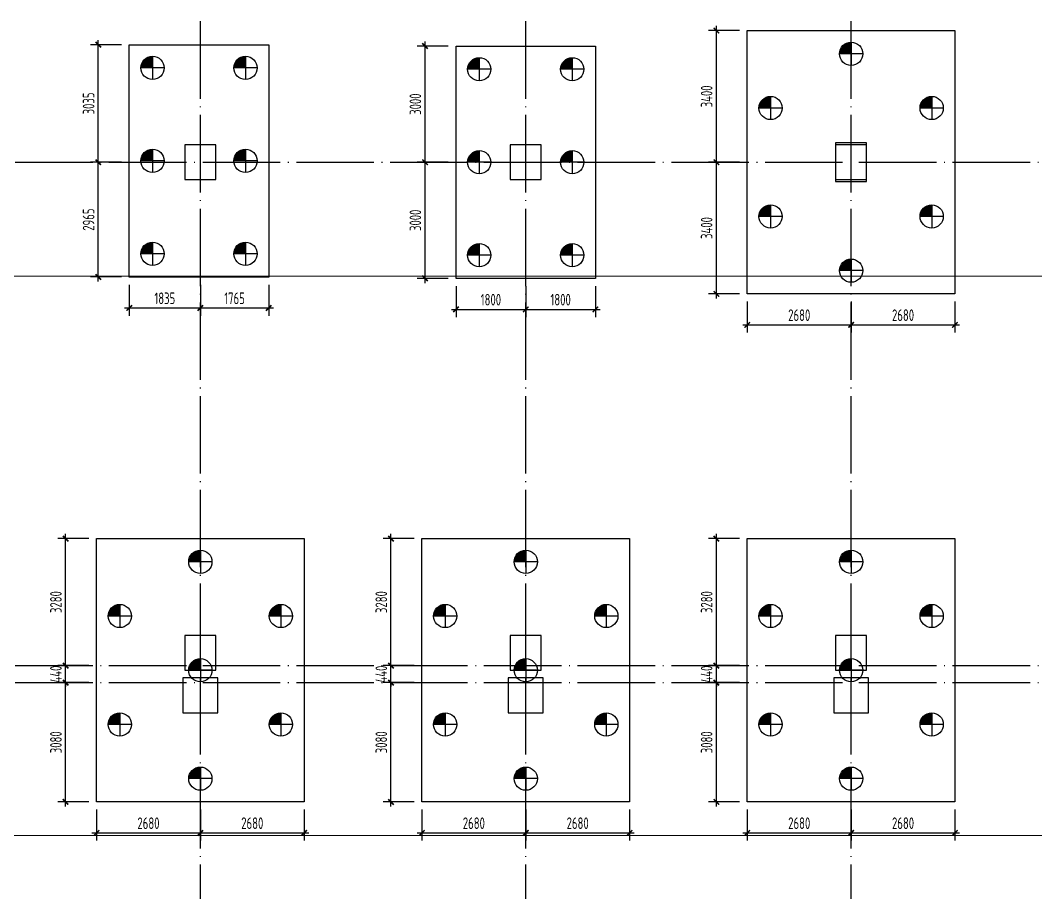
# Model space of a CAD drawing. Extents: x 2430613 to 2739493, y -1540945 to -971137.
# Drawn here: x 2527975 to 2554188, y -1265420 to -1242890 of the extents above; entities that cross this region are included whole.
import ezdxf

# ---------------------------------------------------------------- set-up
doc = ezdxf.new("R2010")
doc.units = 0
doc.header["$LTSCALE"] = 1000
doc.header["$MEASUREMENT"] = 0
doc.header["$PDMODE"] = 3
doc.header["$PDSIZE"] = 50
doc.linetypes.add('DOTE', pattern=[2.42, 2, -0.2, 0.02, -0.2])
doc.layers.get('0').update_dxf_attribs({"linetype": 'CONTINUOUS'})
doc.layers.get('DEFPOINTS').update_dxf_attribs({"linetype": 'CONTINUOUS'})
doc.layers.add('0S-柱-线', color=50, linetype='CONTINUOUS', lineweight=30)
doc.layers.add('0S-草图', color=9, linetype='CONTINUOUS', lineweight=20, plot=False)
for name, color, linetype in [('600直径桩', 4, 'CONTINUOUS'), ('COLU_DIM', 3, 'CONTINUOUS'), ('DOTE', 1, 'DOTE'), ('承台', 2, 'CONTINUOUS')]:
    doc.layers.add(name, color=color, linetype=linetype)
doc.styles.add('TSSD_Dimension', font='Tssdeng.shx', dxfattribs={"width": 0.7, "bigfont": 'hztxt.shx'})
doc.dimstyles.new('TSSD_100_100', dxfattribs={"dimtxt": 300, "dimasz": 100, "dimexe": 200, "dimexo": 200, "dimgap": 100, "dimtad": 1, "dimdec": 0, "dimzin": 0, "dimdsep": 46, "dimtxsty": 'TSSD_Dimension', "dimblk": 'ARCHTICK', "dimcen": 0, "dimdle": 120, "dimclrt": 7, "dimazin": 0, "dimtfac": 1, "dimtdec": 0, "dimtix": 1, "dimtmove": 2, "dimatfit": 0, "dimldrblk": 'ARCHTICK', "dimfxl": 1, "dimtolj": 1, "dimtzin": 0, "dimarcsym": 0})

# ---------------------------------------------------------------- blocks, each defined once
blk = doc.blocks.new('_ArchTick')
at = {"color": 0, "linetype": 'ByBlock', "const_width": 0.4}
blk.add_lwpolyline([(-0.71, -0.71), (0.71, 0.71)], dxfattribs=at)
blk = doc.blocks.new('*D2025')
at = {"layer": 'COLU_DIM', "color": 0, "lineweight": -2, "transparency": 16777216}
for p, q in [((2539224, -1249755), (2539224, -1250555)), ((2541024, -1249755), (2541024, -1250555)), ((2539104, -1250355), (2541144, -1250355))]:
    blk.add_line(p, q, dxfattribs=at)
at = {"layer": 'DEFPOINTS', "color": 0, "transparency": 16777216}
for p in [(2539224, -1249555), (2541024, -1249555), (2541024, -1250355)]:
    blk.add_point(p, dxfattribs=at)
at = {"layer": 'COLU_DIM', "color": 0, "lineweight": -2, "transparency": 16777216, "xscale": 100, "yscale": 100, "zscale": 100, "rotation": 180}
blk.add_blockref('_ArchTick', (2539224, -1250355), dxfattribs=at)
at = {"layer": 'COLU_DIM', "color": 0, "lineweight": -2, "transparency": 16777216, "xscale": 100, "yscale": 100, "zscale": 100}
blk.add_blockref('_ArchTick', (2541024, -1250355), dxfattribs=at)
at = {"layer": 'COLU_DIM', "color": 7, "transparency": 16777216, "insert": (2540124, -1250105), "char_height": 300, "attachment_point": 5, "style": 'TSSD_Dimension'}
blk.add_mtext('\\A1;1800', dxfattribs=at)
blk = doc.blocks.new('*D2026')
at = {"layer": 'COLU_DIM', "color": 0, "lineweight": -2, "transparency": 16777216}
for p, q in [((2541024, -1249755), (2541024, -1250555)), ((2542824, -1249755), (2542824, -1250555)), ((2540904, -1250355), (2542944, -1250355))]:
    blk.add_line(p, q, dxfattribs=at)
at = {"layer": 'DEFPOINTS', "color": 0, "transparency": 16777216}
for p in [(2541024, -1249555), (2542824, -1249555), (2542824, -1250355)]:
    blk.add_point(p, dxfattribs=at)
at = {"layer": 'COLU_DIM', "color": 0, "lineweight": -2, "transparency": 16777216, "xscale": 100, "yscale": 100, "zscale": 100, "rotation": 180}
blk.add_blockref('_ArchTick', (2541024, -1250355), dxfattribs=at)
at = {"layer": 'COLU_DIM', "color": 0, "lineweight": -2, "transparency": 16777216, "xscale": 100, "yscale": 100, "zscale": 100}
blk.add_blockref('_ArchTick', (2542824, -1250355), dxfattribs=at)
at = {"layer": 'COLU_DIM', "color": 7, "transparency": 16777216, "insert": (2541924, -1250105), "char_height": 300, "attachment_point": 5, "style": 'TSSD_Dimension'}
blk.add_mtext('\\A1;1800', dxfattribs=at)
blk = doc.blocks.new('*D2027')
at = {"layer": 'COLU_DIM', "color": 0, "lineweight": -2, "transparency": 16777216}
for p, q in [((2539024, -1246555), (2538224, -1246555)), ((2538424, -1249675), (2538424, -1246435)), ((2539024, -1249555), (2538224, -1249555))]:
    blk.add_line(p, q, dxfattribs=at)
at = {"layer": 'DEFPOINTS', "color": 0, "transparency": 16777216}
for p in [(2538424, -1246555), (2539224, -1246555), (2539224, -1249555)]:
    blk.add_point(p, dxfattribs=at)
at = {"layer": 'COLU_DIM', "color": 0, "lineweight": -2, "transparency": 16777216, "xscale": 100, "yscale": 100, "zscale": 100}
for p, rotation in [((2538424, -1246555), 90), ((2538424, -1249555), 270)]:
    blk.add_blockref('_ArchTick', p, dxfattribs=dict(at, rotation=rotation))
at = {"layer": 'COLU_DIM', "color": 7, "transparency": 16777216, "insert": (2538174, -1248055), "char_height": 300, "attachment_point": 5, "rotation": 90, "style": 'TSSD_Dimension'}
blk.add_mtext('\\A1;3000', dxfattribs=at)
blk = doc.blocks.new('*D2028')
at = {"layer": 'COLU_DIM', "color": 0, "lineweight": -2, "transparency": 16777216}
for p, q in [((2538424, -1246675), (2538424, -1243435)), ((2539024, -1243555), (2538224, -1243555)), ((2539024, -1246555), (2538224, -1246555))]:
    blk.add_line(p, q, dxfattribs=at)
at = {"layer": 'DEFPOINTS', "color": 0, "transparency": 16777216}
for p in [(2538424, -1243555), (2539224, -1243555), (2539224, -1246555)]:
    blk.add_point(p, dxfattribs=at)
at = {"layer": 'COLU_DIM', "color": 0, "lineweight": -2, "transparency": 16777216, "xscale": 100, "yscale": 100, "zscale": 100}
for p, rotation in [((2538424, -1243555), 90), ((2538424, -1246555), 270)]:
    blk.add_blockref('_ArchTick', p, dxfattribs=dict(at, rotation=rotation))
at = {"layer": 'COLU_DIM', "color": 7, "transparency": 16777216, "insert": (2538174, -1245055), "char_height": 300, "attachment_point": 5, "rotation": 90, "style": 'TSSD_Dimension'}
blk.add_mtext('\\A1;3000', dxfattribs=at)
blk = doc.blocks.new('*D2029')
at = {"layer": 'COLU_DIM', "color": 0, "lineweight": -2, "transparency": 16777216}
for p, q in [((2530788, -1249719), (2530788, -1250519)), ((2532624, -1249719), (2532624, -1250519)), ((2530668, -1250319), (2532744, -1250319))]:
    blk.add_line(p, q, dxfattribs=at)
at = {"layer": 'DEFPOINTS', "color": 0, "transparency": 16777216}
for p in [(2530788, -1249519), (2532624, -1249519), (2532624, -1250319)]:
    blk.add_point(p, dxfattribs=at)
at = {"layer": 'COLU_DIM', "color": 0, "lineweight": -2, "transparency": 16777216, "xscale": 100, "yscale": 100, "zscale": 100, "rotation": 180}
blk.add_blockref('_ArchTick', (2530788, -1250319), dxfattribs=at)
at = {"layer": 'COLU_DIM', "color": 0, "lineweight": -2, "transparency": 16777216, "xscale": 100, "yscale": 100, "zscale": 100}
blk.add_blockref('_ArchTick', (2532624, -1250319), dxfattribs=at)
at = {"layer": 'COLU_DIM', "color": 7, "transparency": 16777216, "insert": (2531706, -1250069), "char_height": 300, "attachment_point": 5, "style": 'TSSD_Dimension'}
blk.add_mtext('\\A1;1835', dxfattribs=at)
blk = doc.blocks.new('*D2030')
at = {"layer": 'COLU_DIM', "color": 0, "lineweight": -2, "transparency": 16777216}
for p, q in [((2532624, -1249719), (2532624, -1250519)), ((2534388, -1249719), (2534388, -1250519)), ((2532504, -1250319), (2534508, -1250319))]:
    blk.add_line(p, q, dxfattribs=at)
at = {"layer": 'DEFPOINTS', "color": 0, "transparency": 16777216}
for p in [(2532624, -1249519), (2534388, -1249519), (2534388, -1250319)]:
    blk.add_point(p, dxfattribs=at)
at = {"layer": 'COLU_DIM', "color": 0, "lineweight": -2, "transparency": 16777216, "xscale": 100, "yscale": 100, "zscale": 100, "rotation": 180}
blk.add_blockref('_ArchTick', (2532624, -1250319), dxfattribs=at)
at = {"layer": 'COLU_DIM', "color": 0, "lineweight": -2, "transparency": 16777216, "xscale": 100, "yscale": 100, "zscale": 100}
blk.add_blockref('_ArchTick', (2534388, -1250319), dxfattribs=at)
at = {"layer": 'COLU_DIM', "color": 7, "transparency": 16777216, "insert": (2533506, -1250069), "char_height": 300, "attachment_point": 5, "style": 'TSSD_Dimension'}
blk.add_mtext('\\A1;1765', dxfattribs=at)
blk = doc.blocks.new('*D2031')
at = {"layer": 'COLU_DIM', "color": 0, "lineweight": -2, "transparency": 16777216}
for p, q in [((2530588, -1246555), (2529788, -1246555)), ((2529988, -1249639), (2529988, -1246435)), ((2530588, -1249519), (2529788, -1249519))]:
    blk.add_line(p, q, dxfattribs=at)
at = {"layer": 'DEFPOINTS', "color": 0, "transparency": 16777216}
for p in [(2529988, -1246555), (2530788, -1246555), (2530788, -1249519)]:
    blk.add_point(p, dxfattribs=at)
at = {"layer": 'COLU_DIM', "color": 0, "lineweight": -2, "transparency": 16777216, "xscale": 100, "yscale": 100, "zscale": 100}
for p, rotation in [((2529988, -1246555), 90), ((2529988, -1249519), 270)]:
    blk.add_blockref('_ArchTick', p, dxfattribs=dict(at, rotation=rotation))
at = {"layer": 'COLU_DIM', "color": 7, "transparency": 16777216, "insert": (2529738, -1248037), "char_height": 300, "attachment_point": 5, "rotation": 90, "style": 'TSSD_Dimension'}
blk.add_mtext('\\A1;2965', dxfattribs=at)
blk = doc.blocks.new('*D2032')
at = {"layer": 'COLU_DIM', "color": 0, "lineweight": -2, "transparency": 16777216}
for p, q in [((2530588, -1243519), (2529788, -1243519)), ((2529988, -1246675), (2529988, -1243399)), ((2530588, -1246555), (2529788, -1246555))]:
    blk.add_line(p, q, dxfattribs=at)
at = {"layer": 'DEFPOINTS', "color": 0, "transparency": 16777216}
for p in [(2529988, -1243519), (2530788, -1243519), (2530788, -1246555)]:
    blk.add_point(p, dxfattribs=at)
at = {"layer": 'COLU_DIM', "color": 0, "lineweight": -2, "transparency": 16777216, "xscale": 100, "yscale": 100, "zscale": 100}
for p, rotation in [((2529988, -1243519), 90), ((2529988, -1246555), 270)]:
    blk.add_blockref('_ArchTick', p, dxfattribs=dict(at, rotation=rotation))
at = {"layer": 'COLU_DIM', "color": 7, "transparency": 16777216, "insert": (2529738, -1245037), "char_height": 300, "attachment_point": 5, "rotation": 90, "style": 'TSSD_Dimension'}
blk.add_mtext('\\A1;3035', dxfattribs=at)
blk = doc.blocks.new('*D2147')
at = {"layer": 'COLU_DIM', "color": 0, "lineweight": -2, "transparency": 16777216}
for p, q in [((2529944, -1263275), (2529944, -1264075)), ((2532624, -1263275), (2532624, -1264075)), ((2529824, -1263875), (2532744, -1263875))]:
    blk.add_line(p, q, dxfattribs=at)
at = {"layer": 'DEFPOINTS', "color": 0, "transparency": 16777216}
for p in [(2529944, -1263075), (2532624, -1263075), (2532624, -1263875)]:
    blk.add_point(p, dxfattribs=at)
at = {"layer": 'COLU_DIM', "color": 0, "lineweight": -2, "transparency": 16777216, "xscale": 100, "yscale": 100, "zscale": 100, "rotation": 180}
blk.add_blockref('_ArchTick', (2529944, -1263875), dxfattribs=at)
at = {"layer": 'COLU_DIM', "color": 0, "lineweight": -2, "transparency": 16777216, "xscale": 100, "yscale": 100, "zscale": 100}
blk.add_blockref('_ArchTick', (2532624, -1263875), dxfattribs=at)
at = {"layer": 'COLU_DIM', "color": 7, "transparency": 16777216, "insert": (2531284, -1263625), "char_height": 300, "attachment_point": 5, "style": 'TSSD_Dimension'}
blk.add_mtext('\\A1;2680', dxfattribs=at)
blk = doc.blocks.new('*D2148')
at = {"layer": 'COLU_DIM', "color": 0, "lineweight": -2, "transparency": 16777216}
for p, q in [((2532624, -1263275), (2532624, -1264075)), ((2535304, -1263275), (2535304, -1264075)), ((2532504, -1263875), (2535424, -1263875))]:
    blk.add_line(p, q, dxfattribs=at)
at = {"layer": 'DEFPOINTS', "color": 0, "transparency": 16777216}
for p in [(2532624, -1263075), (2535304, -1263075), (2535304, -1263875)]:
    blk.add_point(p, dxfattribs=at)
at = {"layer": 'COLU_DIM', "color": 0, "lineweight": -2, "transparency": 16777216, "xscale": 100, "yscale": 100, "zscale": 100, "rotation": 180}
blk.add_blockref('_ArchTick', (2532624, -1263875), dxfattribs=at)
at = {"layer": 'COLU_DIM', "color": 0, "lineweight": -2, "transparency": 16777216, "xscale": 100, "yscale": 100, "zscale": 100}
blk.add_blockref('_ArchTick', (2535304, -1263875), dxfattribs=at)
at = {"layer": 'COLU_DIM', "color": 7, "transparency": 16777216, "insert": (2533964, -1263625), "char_height": 300, "attachment_point": 5, "style": 'TSSD_Dimension'}
blk.add_mtext('\\A1;2680', dxfattribs=at)
blk = doc.blocks.new('*D2149')
at = {"layer": 'COLU_DIM', "color": 0, "lineweight": -2, "transparency": 16777216}
for p, q in [((2529744, -1259995), (2528944, -1259995)), ((2529144, -1263195), (2529144, -1259875)), ((2529744, -1263075), (2528944, -1263075))]:
    blk.add_line(p, q, dxfattribs=at)
at = {"layer": 'DEFPOINTS', "color": 0, "transparency": 16777216}
for p in [(2529144, -1259995), (2529944, -1259995), (2529944, -1263075)]:
    blk.add_point(p, dxfattribs=at)
at = {"layer": 'COLU_DIM', "color": 0, "lineweight": -2, "transparency": 16777216, "xscale": 100, "yscale": 100, "zscale": 100}
for p, rotation in [((2529144, -1259995), 90), ((2529144, -1263075), 270)]:
    blk.add_blockref('_ArchTick', p, dxfattribs=dict(at, rotation=rotation))
at = {"layer": 'COLU_DIM', "color": 7, "transparency": 16777216, "insert": (2528894, -1261535), "char_height": 300, "attachment_point": 5, "rotation": 90, "style": 'TSSD_Dimension'}
blk.add_mtext('\\A1;3080', dxfattribs=at)
blk = doc.blocks.new('*D2150')
at = {"layer": 'COLU_DIM', "color": 0, "lineweight": -2, "transparency": 16777216}
for p, q in [((2529144, -1259555), (2529144, -1259455)), ((2529744, -1259555), (2528944, -1259555)), ((2529144, -1259995), (2529144, -1259555)), ((2529744, -1259995), (2528944, -1259995)), ((2529144, -1259995), (2529144, -1260095))]:
    blk.add_line(p, q, dxfattribs=at)
at = {"layer": 'DEFPOINTS', "color": 0, "transparency": 16777216}
for p in [(2529144, -1259555), (2529944, -1259555), (2529944, -1259995)]:
    blk.add_point(p, dxfattribs=at)
at = {"layer": 'COLU_DIM', "color": 0, "lineweight": -2, "transparency": 16777216, "xscale": 100, "yscale": 100, "zscale": 100}
for p, rotation in [((2529144, -1259555), 270), ((2529144, -1259995), 90)]:
    blk.add_blockref('_ArchTick', p, dxfattribs=dict(at, rotation=rotation))
at = {"layer": 'COLU_DIM', "color": 7, "transparency": 16777216, "insert": (2528894, -1259775), "char_height": 300, "attachment_point": 5, "rotation": 90, "style": 'TSSD_Dimension'}
blk.add_mtext('\\A1;440', dxfattribs=at)
blk = doc.blocks.new('*D2151')
at = {"layer": 'COLU_DIM', "color": 0, "lineweight": -2, "transparency": 16777216}
for p, q in [((2529744, -1256275), (2528944, -1256275)), ((2529144, -1259675), (2529144, -1256155)), ((2529744, -1259555), (2528944, -1259555))]:
    blk.add_line(p, q, dxfattribs=at)
at = {"layer": 'DEFPOINTS', "color": 0, "transparency": 16777216}
for p in [(2529144, -1256275), (2529944, -1256275), (2529944, -1259555)]:
    blk.add_point(p, dxfattribs=at)
at = {"layer": 'COLU_DIM', "color": 0, "lineweight": -2, "transparency": 16777216, "xscale": 100, "yscale": 100, "zscale": 100}
for p, rotation in [((2529144, -1256275), 90), ((2529144, -1259555), 270)]:
    blk.add_blockref('_ArchTick', p, dxfattribs=dict(at, rotation=rotation))
at = {"layer": 'COLU_DIM', "color": 7, "transparency": 16777216, "insert": (2528894, -1257915), "char_height": 300, "attachment_point": 5, "rotation": 90, "style": 'TSSD_Dimension'}
blk.add_mtext('\\A1;3280', dxfattribs=at)
blk = doc.blocks.new('*D2152')
at = {"layer": 'COLU_DIM', "color": 0, "lineweight": -2, "transparency": 16777216}
for p, q in [((2538344, -1263275), (2538344, -1264075)), ((2541024, -1263275), (2541024, -1264075)), ((2538224, -1263875), (2541144, -1263875))]:
    blk.add_line(p, q, dxfattribs=at)
at = {"layer": 'DEFPOINTS', "color": 0, "transparency": 16777216}
for p in [(2538344, -1263075), (2541024, -1263075), (2541024, -1263875)]:
    blk.add_point(p, dxfattribs=at)
at = {"layer": 'COLU_DIM', "color": 0, "lineweight": -2, "transparency": 16777216, "xscale": 100, "yscale": 100, "zscale": 100, "rotation": 180}
blk.add_blockref('_ArchTick', (2538344, -1263875), dxfattribs=at)
at = {"layer": 'COLU_DIM', "color": 0, "lineweight": -2, "transparency": 16777216, "xscale": 100, "yscale": 100, "zscale": 100}
blk.add_blockref('_ArchTick', (2541024, -1263875), dxfattribs=at)
at = {"layer": 'COLU_DIM', "color": 7, "transparency": 16777216, "insert": (2539684, -1263625), "char_height": 300, "attachment_point": 5, "style": 'TSSD_Dimension'}
blk.add_mtext('\\A1;2680', dxfattribs=at)
blk = doc.blocks.new('*D2153')
at = {"layer": 'COLU_DIM', "color": 0, "lineweight": -2, "transparency": 16777216}
for p, q in [((2541024, -1263275), (2541024, -1264075)), ((2543704, -1263275), (2543704, -1264075)), ((2540904, -1263875), (2543824, -1263875))]:
    blk.add_line(p, q, dxfattribs=at)
at = {"layer": 'DEFPOINTS', "color": 0, "transparency": 16777216}
for p in [(2541024, -1263075), (2543704, -1263075), (2543704, -1263875)]:
    blk.add_point(p, dxfattribs=at)
at = {"layer": 'COLU_DIM', "color": 0, "lineweight": -2, "transparency": 16777216, "xscale": 100, "yscale": 100, "zscale": 100, "rotation": 180}
blk.add_blockref('_ArchTick', (2541024, -1263875), dxfattribs=at)
at = {"layer": 'COLU_DIM', "color": 0, "lineweight": -2, "transparency": 16777216, "xscale": 100, "yscale": 100, "zscale": 100}
blk.add_blockref('_ArchTick', (2543704, -1263875), dxfattribs=at)
at = {"layer": 'COLU_DIM', "color": 7, "transparency": 16777216, "insert": (2542364, -1263625), "char_height": 300, "attachment_point": 5, "style": 'TSSD_Dimension'}
blk.add_mtext('\\A1;2680', dxfattribs=at)
blk = doc.blocks.new('*D2154')
at = {"layer": 'COLU_DIM', "color": 0, "lineweight": -2, "transparency": 16777216}
for p, q in [((2538144, -1259995), (2537344, -1259995)), ((2537544, -1263195), (2537544, -1259875)), ((2538144, -1263075), (2537344, -1263075))]:
    blk.add_line(p, q, dxfattribs=at)
at = {"layer": 'DEFPOINTS', "color": 0, "transparency": 16777216}
for p in [(2537544, -1259995), (2538344, -1259995), (2538344, -1263075)]:
    blk.add_point(p, dxfattribs=at)
at = {"layer": 'COLU_DIM', "color": 0, "lineweight": -2, "transparency": 16777216, "xscale": 100, "yscale": 100, "zscale": 100}
for p, rotation in [((2537544, -1259995), 90), ((2537544, -1263075), 270)]:
    blk.add_blockref('_ArchTick', p, dxfattribs=dict(at, rotation=rotation))
at = {"layer": 'COLU_DIM', "color": 7, "transparency": 16777216, "insert": (2537294, -1261535), "char_height": 300, "attachment_point": 5, "rotation": 90, "style": 'TSSD_Dimension'}
blk.add_mtext('\\A1;3080', dxfattribs=at)
blk = doc.blocks.new('*D2155')
at = {"layer": 'COLU_DIM', "color": 0, "lineweight": -2, "transparency": 16777216}
for p, q in [((2537544, -1259555), (2537544, -1259455)), ((2538144, -1259555), (2537344, -1259555)), ((2537544, -1259995), (2537544, -1259555)), ((2538144, -1259995), (2537344, -1259995)), ((2537544, -1259995), (2537544, -1260095))]:
    blk.add_line(p, q, dxfattribs=at)
at = {"layer": 'DEFPOINTS', "color": 0, "transparency": 16777216}
for p in [(2537544, -1259555), (2538344, -1259555), (2538344, -1259995)]:
    blk.add_point(p, dxfattribs=at)
at = {"layer": 'COLU_DIM', "color": 0, "lineweight": -2, "transparency": 16777216, "xscale": 100, "yscale": 100, "zscale": 100}
for p, rotation in [((2537544, -1259555), 270), ((2537544, -1259995), 90)]:
    blk.add_blockref('_ArchTick', p, dxfattribs=dict(at, rotation=rotation))
at = {"layer": 'COLU_DIM', "color": 7, "transparency": 16777216, "insert": (2537294, -1259775), "char_height": 300, "attachment_point": 5, "rotation": 90, "style": 'TSSD_Dimension'}
blk.add_mtext('\\A1;440', dxfattribs=at)
blk = doc.blocks.new('*D2156')
at = {"layer": 'COLU_DIM', "color": 0, "lineweight": -2, "transparency": 16777216}
for p, q in [((2538144, -1256275), (2537344, -1256275)), ((2537544, -1259675), (2537544, -1256155)), ((2538144, -1259555), (2537344, -1259555))]:
    blk.add_line(p, q, dxfattribs=at)
at = {"layer": 'DEFPOINTS', "color": 0, "transparency": 16777216}
for p in [(2537544, -1256275), (2538344, -1256275), (2538344, -1259555)]:
    blk.add_point(p, dxfattribs=at)
at = {"layer": 'COLU_DIM', "color": 0, "lineweight": -2, "transparency": 16777216, "xscale": 100, "yscale": 100, "zscale": 100}
for p, rotation in [((2537544, -1256275), 90), ((2537544, -1259555), 270)]:
    blk.add_blockref('_ArchTick', p, dxfattribs=dict(at, rotation=rotation))
at = {"layer": 'COLU_DIM', "color": 7, "transparency": 16777216, "insert": (2537294, -1257915), "char_height": 300, "attachment_point": 5, "rotation": 90, "style": 'TSSD_Dimension'}
blk.add_mtext('\\A1;3280', dxfattribs=at)
blk = doc.blocks.new('*D2157')
at = {"layer": 'COLU_DIM', "color": 0, "lineweight": -2, "transparency": 16777216}
for p, q in [((2546744, -1263275), (2546744, -1264075)), ((2549424, -1263275), (2549424, -1264075)), ((2546624, -1263875), (2549544, -1263875))]:
    blk.add_line(p, q, dxfattribs=at)
at = {"layer": 'DEFPOINTS', "color": 0, "transparency": 16777216}
for p in [(2546744, -1263075), (2549424, -1263075), (2549424, -1263875)]:
    blk.add_point(p, dxfattribs=at)
at = {"layer": 'COLU_DIM', "color": 0, "lineweight": -2, "transparency": 16777216, "xscale": 100, "yscale": 100, "zscale": 100, "rotation": 180}
blk.add_blockref('_ArchTick', (2546744, -1263875), dxfattribs=at)
at = {"layer": 'COLU_DIM', "color": 0, "lineweight": -2, "transparency": 16777216, "xscale": 100, "yscale": 100, "zscale": 100}
blk.add_blockref('_ArchTick', (2549424, -1263875), dxfattribs=at)
at = {"layer": 'COLU_DIM', "color": 7, "transparency": 16777216, "insert": (2548084, -1263625), "char_height": 300, "attachment_point": 5, "style": 'TSSD_Dimension'}
blk.add_mtext('\\A1;2680', dxfattribs=at)
blk = doc.blocks.new('*D2158')
at = {"layer": 'COLU_DIM', "color": 0, "lineweight": -2, "transparency": 16777216}
for p, q in [((2549424, -1263275), (2549424, -1264075)), ((2552104, -1263275), (2552104, -1264075)), ((2549304, -1263875), (2552224, -1263875))]:
    blk.add_line(p, q, dxfattribs=at)
at = {"layer": 'DEFPOINTS', "color": 0, "transparency": 16777216}
for p in [(2549424, -1263075), (2552104, -1263075), (2552104, -1263875)]:
    blk.add_point(p, dxfattribs=at)
at = {"layer": 'COLU_DIM', "color": 0, "lineweight": -2, "transparency": 16777216, "xscale": 100, "yscale": 100, "zscale": 100, "rotation": 180}
blk.add_blockref('_ArchTick', (2549424, -1263875), dxfattribs=at)
at = {"layer": 'COLU_DIM', "color": 0, "lineweight": -2, "transparency": 16777216, "xscale": 100, "yscale": 100, "zscale": 100}
blk.add_blockref('_ArchTick', (2552104, -1263875), dxfattribs=at)
at = {"layer": 'COLU_DIM', "color": 7, "transparency": 16777216, "insert": (2550764, -1263625), "char_height": 300, "attachment_point": 5, "style": 'TSSD_Dimension'}
blk.add_mtext('\\A1;2680', dxfattribs=at)
blk = doc.blocks.new('*D2159')
at = {"layer": 'COLU_DIM', "color": 0, "lineweight": -2, "transparency": 16777216}
for p, q in [((2546544, -1259995), (2545744, -1259995)), ((2545944, -1263195), (2545944, -1259875)), ((2546544, -1263075), (2545744, -1263075))]:
    blk.add_line(p, q, dxfattribs=at)
at = {"layer": 'DEFPOINTS', "color": 0, "transparency": 16777216}
for p in [(2545944, -1259995), (2546744, -1259995), (2546744, -1263075)]:
    blk.add_point(p, dxfattribs=at)
at = {"layer": 'COLU_DIM', "color": 0, "lineweight": -2, "transparency": 16777216, "xscale": 100, "yscale": 100, "zscale": 100}
for p, rotation in [((2545944, -1259995), 90), ((2545944, -1263075), 270)]:
    blk.add_blockref('_ArchTick', p, dxfattribs=dict(at, rotation=rotation))
at = {"layer": 'COLU_DIM', "color": 7, "transparency": 16777216, "insert": (2545694, -1261535), "char_height": 300, "attachment_point": 5, "rotation": 90, "style": 'TSSD_Dimension'}
blk.add_mtext('\\A1;3080', dxfattribs=at)
blk = doc.blocks.new('*D2160')
at = {"layer": 'COLU_DIM', "color": 0, "lineweight": -2, "transparency": 16777216}
for p, q in [((2545944, -1259555), (2545944, -1259455)), ((2546544, -1259555), (2545744, -1259555)), ((2545944, -1259995), (2545944, -1259555)), ((2546544, -1259995), (2545744, -1259995)), ((2545944, -1259995), (2545944, -1260095))]:
    blk.add_line(p, q, dxfattribs=at)
at = {"layer": 'DEFPOINTS', "color": 0, "transparency": 16777216}
for p in [(2545944, -1259555), (2546744, -1259555), (2546744, -1259995)]:
    blk.add_point(p, dxfattribs=at)
at = {"layer": 'COLU_DIM', "color": 0, "lineweight": -2, "transparency": 16777216, "xscale": 100, "yscale": 100, "zscale": 100}
for p, rotation in [((2545944, -1259555), 270), ((2545944, -1259995), 90)]:
    blk.add_blockref('_ArchTick', p, dxfattribs=dict(at, rotation=rotation))
at = {"layer": 'COLU_DIM', "color": 7, "transparency": 16777216, "insert": (2545694, -1259775), "char_height": 300, "attachment_point": 5, "rotation": 90, "style": 'TSSD_Dimension'}
blk.add_mtext('\\A1;440', dxfattribs=at)
blk = doc.blocks.new('*D2161')
at = {"layer": 'COLU_DIM', "color": 0, "lineweight": -2, "transparency": 16777216}
for p, q in [((2546544, -1256275), (2545744, -1256275)), ((2545944, -1259675), (2545944, -1256155)), ((2546544, -1259555), (2545744, -1259555))]:
    blk.add_line(p, q, dxfattribs=at)
at = {"layer": 'DEFPOINTS', "color": 0, "transparency": 16777216}
for p in [(2545944, -1256275), (2546744, -1256275), (2546744, -1259555)]:
    blk.add_point(p, dxfattribs=at)
at = {"layer": 'COLU_DIM', "color": 0, "lineweight": -2, "transparency": 16777216, "xscale": 100, "yscale": 100, "zscale": 100}
for p, rotation in [((2545944, -1256275), 90), ((2545944, -1259555), 270)]:
    blk.add_blockref('_ArchTick', p, dxfattribs=dict(at, rotation=rotation))
at = {"layer": 'COLU_DIM', "color": 7, "transparency": 16777216, "insert": (2545694, -1257915), "char_height": 300, "attachment_point": 5, "rotation": 90, "style": 'TSSD_Dimension'}
blk.add_mtext('\\A1;3280', dxfattribs=at)
blk = doc.blocks.new('*D2751')
at = {"layer": 'COLU_DIM', "color": 0, "lineweight": -2, "transparency": 16777216}
for p, q in [((2546744, -1250155), (2546744, -1250955)), ((2549424, -1250155), (2549424, -1250955)), ((2546624, -1250755), (2549544, -1250755))]:
    blk.add_line(p, q, dxfattribs=at)
at = {"layer": 'DEFPOINTS', "color": 0, "transparency": 16777216}
for p in [(2546744, -1249955), (2549424, -1249955), (2549424, -1250755)]:
    blk.add_point(p, dxfattribs=at)
at = {"layer": 'COLU_DIM', "color": 0, "lineweight": -2, "transparency": 16777216, "xscale": 100, "yscale": 100, "zscale": 100, "rotation": 180}
blk.add_blockref('_ArchTick', (2546744, -1250755), dxfattribs=at)
at = {"layer": 'COLU_DIM', "color": 0, "lineweight": -2, "transparency": 16777216, "xscale": 100, "yscale": 100, "zscale": 100}
blk.add_blockref('_ArchTick', (2549424, -1250755), dxfattribs=at)
at = {"layer": 'COLU_DIM', "color": 7, "transparency": 16777216, "insert": (2548084, -1250505), "char_height": 300, "attachment_point": 5, "style": 'TSSD_Dimension'}
blk.add_mtext('\\A1;2680', dxfattribs=at)
blk = doc.blocks.new('*D2752')
at = {"layer": 'COLU_DIM', "color": 0, "lineweight": -2, "transparency": 16777216}
for p, q in [((2549424, -1250155), (2549424, -1250955)), ((2552104, -1250155), (2552104, -1250955)), ((2549304, -1250755), (2552224, -1250755))]:
    blk.add_line(p, q, dxfattribs=at)
at = {"layer": 'DEFPOINTS', "color": 0, "transparency": 16777216}
for p in [(2549424, -1249955), (2552104, -1249955), (2552104, -1250755)]:
    blk.add_point(p, dxfattribs=at)
at = {"layer": 'COLU_DIM', "color": 0, "lineweight": -2, "transparency": 16777216, "xscale": 100, "yscale": 100, "zscale": 100, "rotation": 180}
blk.add_blockref('_ArchTick', (2549424, -1250755), dxfattribs=at)
at = {"layer": 'COLU_DIM', "color": 0, "lineweight": -2, "transparency": 16777216, "xscale": 100, "yscale": 100, "zscale": 100}
blk.add_blockref('_ArchTick', (2552104, -1250755), dxfattribs=at)
at = {"layer": 'COLU_DIM', "color": 7, "transparency": 16777216, "insert": (2550764, -1250505), "char_height": 300, "attachment_point": 5, "style": 'TSSD_Dimension'}
blk.add_mtext('\\A1;2680', dxfattribs=at)
blk = doc.blocks.new('*D2753')
at = {"layer": 'COLU_DIM', "color": 0, "lineweight": -2, "transparency": 16777216}
for p, q in [((2546544, -1246555), (2545744, -1246555)), ((2545944, -1250075), (2545944, -1246435)), ((2546544, -1249955), (2545744, -1249955))]:
    blk.add_line(p, q, dxfattribs=at)
at = {"layer": 'DEFPOINTS', "color": 0, "transparency": 16777216}
for p in [(2545944, -1246555), (2546744, -1246555), (2546744, -1249955)]:
    blk.add_point(p, dxfattribs=at)
at = {"layer": 'COLU_DIM', "color": 0, "lineweight": -2, "transparency": 16777216, "xscale": 100, "yscale": 100, "zscale": 100}
for p, rotation in [((2545944, -1246555), 90), ((2545944, -1249955), 270)]:
    blk.add_blockref('_ArchTick', p, dxfattribs=dict(at, rotation=rotation))
at = {"layer": 'COLU_DIM', "color": 7, "transparency": 16777216, "insert": (2545694, -1248255), "char_height": 300, "attachment_point": 5, "rotation": 90, "style": 'TSSD_Dimension'}
blk.add_mtext('\\A1;3400', dxfattribs=at)
blk = doc.blocks.new('*D2754')
at = {"layer": 'COLU_DIM', "color": 0, "lineweight": -2, "transparency": 16777216}
for p, q in [((2546544, -1243155), (2545744, -1243155)), ((2545944, -1246675), (2545944, -1243035)), ((2546544, -1246555), (2545744, -1246555))]:
    blk.add_line(p, q, dxfattribs=at)
at = {"layer": 'DEFPOINTS', "color": 0, "transparency": 16777216}
for p in [(2545944, -1243155), (2546744, -1243155), (2546744, -1246555)]:
    blk.add_point(p, dxfattribs=at)
at = {"layer": 'COLU_DIM', "color": 0, "lineweight": -2, "transparency": 16777216, "xscale": 100, "yscale": 100, "zscale": 100}
for p, rotation in [((2545944, -1243155), 90), ((2545944, -1246555), 270)]:
    blk.add_blockref('_ArchTick', p, dxfattribs=dict(at, rotation=rotation))
at = {"layer": 'COLU_DIM', "color": 7, "transparency": 16777216, "insert": (2545694, -1244855), "char_height": 300, "attachment_point": 5, "rotation": 90, "style": 'TSSD_Dimension'}
blk.add_mtext('\\A1;3400', dxfattribs=at)

msp = doc.modelspace()

# ---------------------------------------------------------------- hatches: boundary and pattern name
at = {"layer": '600直径桩'}
h = msp.add_hatch(color=251, dxfattribs=at)
h.dxf.hatch_style = 1
h.paths.add_polyline_path([(2549423.644, -1243454.728, 0.414213562), (2549123.644, -1243754.728), (2549423.644, -1243754.728)])
h = msp.add_hatch(color=251, dxfattribs=at)
h.dxf.hatch_style = 1
h.paths.add_polyline_path([(2531388.288, -1243819.373, 0.414213562), (2531088.288, -1244119.373), (2531388.288, -1244119.373)])
h = msp.add_hatch(color=251, dxfattribs=at)
h.dxf.hatch_style = 1
h.paths.add_polyline_path([(2533788.288, -1243819.373, 0.414213562), (2533488.288, -1244119.373), (2533788.288, -1244119.373)])
h = msp.add_hatch(color=251, dxfattribs=at)
h.dxf.hatch_style = 1
h.paths.add_polyline_path([(2539823.644, -1243854.728, 0.414213562), (2539523.644, -1244154.728), (2539823.644, -1244154.728)])
h = msp.add_hatch(color=251, dxfattribs=at)
h.dxf.hatch_style = 1
h.paths.add_polyline_path([(2542223.644, -1243854.728, 0.414213562), (2541923.644, -1244154.728), (2542223.644, -1244154.728)])
h = msp.add_hatch(color=251, dxfattribs=at)
h.dxf.hatch_style = 1
h.paths.add_polyline_path([(2547343.644, -1244854.728, 0.414213562), (2547043.644, -1245154.728), (2547343.644, -1245154.728)])
h = msp.add_hatch(color=251, dxfattribs=at)
h.dxf.hatch_style = 1
h.paths.add_polyline_path([(2551503.644, -1244854.728, 0.414213562), (2551203.644, -1245154.728), (2551503.644, -1245154.728)])
h = msp.add_hatch(color=251, dxfattribs=at)
h.dxf.hatch_style = 1
h.paths.add_polyline_path([(2531388.288, -1246219.373, 0.414213562), (2531088.288, -1246519.373), (2531388.288, -1246519.373)])
h = msp.add_hatch(color=251, dxfattribs=at)
h.dxf.hatch_style = 1
h.paths.add_polyline_path([(2533788.288, -1246219.373, 0.414213562), (2533488.288, -1246519.373), (2533788.288, -1246519.373)])
h = msp.add_hatch(color=251, dxfattribs=at)
h.dxf.hatch_style = 1
h.paths.add_polyline_path([(2539823.644, -1246254.728, 0.414213562), (2539523.644, -1246554.728), (2539823.644, -1246554.728)])
h = msp.add_hatch(color=251, dxfattribs=at)
h.dxf.hatch_style = 1
h.paths.add_polyline_path([(2542223.644, -1246254.728, 0.414213562), (2541923.644, -1246554.728), (2542223.644, -1246554.728)])
h = msp.add_hatch(color=251, dxfattribs=at)
h.dxf.hatch_style = 1
h.paths.add_polyline_path([(2547343.644, -1247654.728, 0.414213562), (2547043.644, -1247954.728), (2547343.644, -1247954.728)])
h = msp.add_hatch(color=251, dxfattribs=at)
h.dxf.hatch_style = 1
h.paths.add_polyline_path([(2551503.644, -1247654.728, 0.414213562), (2551203.644, -1247954.728), (2551503.644, -1247954.728)])
h = msp.add_hatch(color=251, dxfattribs=at)
h.dxf.hatch_style = 1
h.paths.add_polyline_path([(2531388.288, -1248619.373, 0.414213562), (2531088.288, -1248919.373), (2531388.288, -1248919.373)])
h = msp.add_hatch(color=251, dxfattribs=at)
h.dxf.hatch_style = 1
h.paths.add_polyline_path([(2533788.288, -1248619.373, 0.414213562), (2533488.288, -1248919.373), (2533788.288, -1248919.373)])
h = msp.add_hatch(color=251, dxfattribs=at)
h.dxf.hatch_style = 1
h.paths.add_polyline_path([(2539823.644, -1248654.728, 0.414213562), (2539523.644, -1248954.728), (2539823.644, -1248954.728)])
h = msp.add_hatch(color=251, dxfattribs=at)
h.dxf.hatch_style = 1
h.paths.add_polyline_path([(2542223.644, -1248654.728, 0.414213562), (2541923.644, -1248954.728), (2542223.644, -1248954.728)])
h = msp.add_hatch(color=251, dxfattribs=at)
h.dxf.hatch_style = 1
h.paths.add_polyline_path([(2549423.644, -1249054.728, 0.414213562), (2549123.644, -1249354.728), (2549423.644, -1249354.728)])
h = msp.add_hatch(color=251, dxfattribs=at)
h.dxf.hatch_style = 1
h.paths.add_polyline_path([(2532623.644, -1256574.728, 0.414213562), (2532323.644, -1256874.728), (2532623.644, -1256874.728)])
h = msp.add_hatch(color=251, dxfattribs=at)
h.dxf.hatch_style = 1
h.paths.add_polyline_path([(2541023.644, -1256574.728, 0.414213562), (2540723.644, -1256874.728), (2541023.644, -1256874.728)])
h = msp.add_hatch(color=251, dxfattribs=at)
h.dxf.hatch_style = 1
h.paths.add_polyline_path([(2549423.644, -1256574.728, 0.414213562), (2549123.644, -1256874.728), (2549423.644, -1256874.728)])
h = msp.add_hatch(color=251, dxfattribs=at)
h.dxf.hatch_style = 1
h.paths.add_polyline_path([(2530543.644, -1257974.728, 0.414213562), (2530243.644, -1258274.728), (2530543.644, -1258274.728)])
h = msp.add_hatch(color=251, dxfattribs=at)
h.dxf.hatch_style = 1
h.paths.add_polyline_path([(2534703.644, -1257974.728, 0.414213562), (2534403.644, -1258274.728), (2534703.644, -1258274.728)])
h = msp.add_hatch(color=251, dxfattribs=at)
h.dxf.hatch_style = 1
h.paths.add_polyline_path([(2538943.644, -1257974.728, 0.414213562), (2538643.644, -1258274.728), (2538943.644, -1258274.728)])
h = msp.add_hatch(color=251, dxfattribs=at)
h.dxf.hatch_style = 1
h.paths.add_polyline_path([(2543103.644, -1257974.728, 0.414213562), (2542803.644, -1258274.728), (2543103.644, -1258274.728)])
h = msp.add_hatch(color=251, dxfattribs=at)
h.dxf.hatch_style = 1
h.paths.add_polyline_path([(2547343.644, -1257974.728, 0.414213562), (2547043.644, -1258274.728), (2547343.644, -1258274.728)])
h = msp.add_hatch(color=251, dxfattribs=at)
h.dxf.hatch_style = 1
h.paths.add_polyline_path([(2551503.644, -1257974.728, 0.414213562), (2551203.644, -1258274.728), (2551503.644, -1258274.728)])
h = msp.add_hatch(color=251, dxfattribs=at)
h.dxf.hatch_style = 1
h.paths.add_polyline_path([(2532623.644, -1259374.728, 0.414213562), (2532323.644, -1259674.728), (2532623.644, -1259674.728)])
h = msp.add_hatch(color=251, dxfattribs=at)
h.dxf.hatch_style = 1
h.paths.add_polyline_path([(2541023.644, -1259374.728, 0.414213562), (2540723.644, -1259674.728), (2541023.644, -1259674.728)])
h = msp.add_hatch(color=251, dxfattribs=at)
h.dxf.hatch_style = 1
h.paths.add_polyline_path([(2549423.644, -1259374.728, 0.414213562), (2549123.644, -1259674.728), (2549423.644, -1259674.728)])
h = msp.add_hatch(color=251, dxfattribs=at)
h.dxf.hatch_style = 1
h.paths.add_polyline_path([(2530543.644, -1260774.728, 0.414213562), (2530243.644, -1261074.728), (2530543.644, -1261074.728)])
h = msp.add_hatch(color=251, dxfattribs=at)
h.dxf.hatch_style = 1
h.paths.add_polyline_path([(2534703.644, -1260774.728, 0.414213562), (2534403.644, -1261074.728), (2534703.644, -1261074.728)])
h = msp.add_hatch(color=251, dxfattribs=at)
h.dxf.hatch_style = 1
h.paths.add_polyline_path([(2538943.644, -1260774.728, 0.414213562), (2538643.644, -1261074.728), (2538943.644, -1261074.728)])
h = msp.add_hatch(color=251, dxfattribs=at)
h.dxf.hatch_style = 1
h.paths.add_polyline_path([(2543103.644, -1260774.728, 0.414213562), (2542803.644, -1261074.728), (2543103.644, -1261074.728)])
h = msp.add_hatch(color=251, dxfattribs=at)
h.dxf.hatch_style = 1
h.paths.add_polyline_path([(2547343.644, -1260774.728, 0.414213562), (2547043.644, -1261074.728), (2547343.644, -1261074.728)])
h = msp.add_hatch(color=251, dxfattribs=at)
h.dxf.hatch_style = 1
h.paths.add_polyline_path([(2551503.644, -1260774.728, 0.414213562), (2551203.644, -1261074.728), (2551503.644, -1261074.728)])
h = msp.add_hatch(color=251, dxfattribs=at)
h.dxf.hatch_style = 1
h.paths.add_polyline_path([(2532623.644, -1262174.728, 0.414213562), (2532323.644, -1262474.728), (2532623.644, -1262474.728)])
h = msp.add_hatch(color=251, dxfattribs=at)
h.dxf.hatch_style = 1
h.paths.add_polyline_path([(2541023.644, -1262174.728, 0.414213562), (2540723.644, -1262474.728), (2541023.644, -1262474.728)])
h = msp.add_hatch(color=251, dxfattribs=at)
h.dxf.hatch_style = 1
h.paths.add_polyline_path([(2549423.644, -1262174.728, 0.414213562), (2549123.644, -1262474.728), (2549423.644, -1262474.728)])

# ---------------------------------------------------------------- linework, layer by layer
at = {"layer": '0S-柱-线'}
for points in [[(2533023.644, -1247004.728), (2533023.644, -1246104.728), (2532223.644, -1246104.728), (2532223.644, -1247004.728)], [(2541423.644, -1247004.728), (2541423.644, -1246104.728), (2540623.644, -1246104.728), (2540623.644, -1247004.728)], [(2549823.644, -1247054.728), (2549823.644, -1246054.728), (2549023.644, -1246054.728), (2549023.644, -1247054.728)], [(2549823.644, -1247004.728), (2549823.644, -1246104.728), (2549023.644, -1246104.728), (2549023.644, -1247004.728)], [(2533023.644, -1259674.728), (2533023.644, -1258774.728), (2532223.644, -1258774.728), (2532223.644, -1259674.728)], [(2541423.644, -1259674.728), (2541423.644, -1258774.728), (2540623.644, -1258774.728), (2540623.644, -1259674.728)], [(2549823.644, -1259674.728), (2549823.644, -1258774.728), (2549023.644, -1258774.728), (2549023.644, -1259674.728)], [(2533073.644, -1260774.728), (2533073.644, -1259874.728), (2532173.644, -1259874.728), (2532173.644, -1260774.728)], [(2541473.644, -1260774.728), (2541473.644, -1259874.728), (2540573.644, -1259874.728), (2540573.644, -1260774.728)], [(2549873.644, -1260774.728), (2549873.644, -1259874.728), (2548973.644, -1259874.728), (2548973.644, -1260774.728)]]:
    msp.add_lwpolyline(points, close=True, dxfattribs=at)
at = {"layer": '0S-草图'}
for points in [[(2449697.34, -1188939.5), (2586822.34, -1188939.5), (2586822.34, -1263939.5), (2449697.34, -1263939.5)], [(2449697.34, -1249500.755), (2586822.34, -1249500.755), (2586822.34, -1314500.755), (2449697.34, -1314500.755)]]:
    msp.add_lwpolyline(points, close=True, dxfattribs=at)
at = {"layer": '600直径桩', "color": 251}
for p, q in [((2549423.644, -1243454.728), (2549423.644, -1244054.728)), ((2549723.644, -1243754.728), (2549123.644, -1243754.728)), ((2531388.288, -1243819.373), (2531388.288, -1244419.373)), ((2533788.288, -1243819.373), (2533788.288, -1244419.373)), ((2539823.644, -1243854.728), (2539823.644, -1244454.728)), ((2542223.644, -1243854.728), (2542223.644, -1244454.728)), ((2531688.288, -1244119.373), (2531088.288, -1244119.373)), ((2534088.288, -1244119.373), (2533488.288, -1244119.373)), ((2540123.644, -1244154.728), (2539523.644, -1244154.728)), ((2542523.644, -1244154.728), (2541923.644, -1244154.728)), ((2547343.644, -1244854.728), (2547343.644, -1245454.728)), ((2551503.644, -1244854.728), (2551503.644, -1245454.728)), ((2547643.644, -1245154.728), (2547043.644, -1245154.728)), ((2551803.644, -1245154.728), (2551203.644, -1245154.728)), ((2531388.288, -1246219.373), (2531388.288, -1246819.373)), ((2533788.288, -1246219.373), (2533788.288, -1246819.373)), ((2539823.644, -1246254.728), (2539823.644, -1246854.728)), ((2542223.644, -1246254.728), (2542223.644, -1246854.728)), ((2531688.288, -1246519.373), (2531088.288, -1246519.373)), ((2534088.288, -1246519.373), (2533488.288, -1246519.373)), ((2540123.644, -1246554.728), (2539523.644, -1246554.728)), ((2542523.644, -1246554.728), (2541923.644, -1246554.728)), ((2547343.644, -1247654.728), (2547343.644, -1248254.728)), ((2551503.644, -1247654.728), (2551503.644, -1248254.728)), ((2547643.644, -1247954.728), (2547043.644, -1247954.728)), ((2551803.644, -1247954.728), (2551203.644, -1247954.728)), ((2531388.288, -1248619.373), (2531388.288, -1249219.373)), ((2533788.288, -1248619.373), (2533788.288, -1249219.373)), ((2539823.644, -1248654.728), (2539823.644, -1249254.728)), ((2542223.644, -1248654.728), (2542223.644, -1249254.728)), ((2531688.288, -1248919.373), (2531088.288, -1248919.373)), ((2534088.288, -1248919.373), (2533488.288, -1248919.373)), ((2540123.644, -1248954.728), (2539523.644, -1248954.728)), ((2542523.644, -1248954.728), (2541923.644, -1248954.728)), ((2549423.644, -1249054.728), (2549423.644, -1249654.728)), ((2549723.644, -1249354.728), (2549123.644, -1249354.728)), ((2532623.644, -1256574.728), (2532623.644, -1257174.728)), ((2541023.644, -1256574.728), (2541023.644, -1257174.728)), ((2549423.644, -1256574.728), (2549423.644, -1257174.728)), ((2532923.644, -1256874.728), (2532323.644, -1256874.728)), ((2541323.644, -1256874.728), (2540723.644, -1256874.728)), ((2549723.644, -1256874.728), (2549123.644, -1256874.728)), ((2530543.644, -1257974.728), (2530543.644, -1258574.728)), ((2534703.644, -1257974.728), (2534703.644, -1258574.728)), ((2538943.644, -1257974.728), (2538943.644, -1258574.728)), ((2543103.644, -1257974.728), (2543103.644, -1258574.728)), ((2547343.644, -1257974.728), (2547343.644, -1258574.728)), ((2551503.644, -1257974.728), (2551503.644, -1258574.728)), ((2530843.644, -1258274.728), (2530243.644, -1258274.728)), ((2535003.644, -1258274.728), (2534403.644, -1258274.728)), ((2539243.644, -1258274.728), (2538643.644, -1258274.728)), ((2543403.644, -1258274.728), (2542803.644, -1258274.728)), ((2547643.644, -1258274.728), (2547043.644, -1258274.728)), ((2551803.644, -1258274.728), (2551203.644, -1258274.728)), ((2532623.644, -1259374.728), (2532623.644, -1259974.728)), ((2541023.644, -1259374.728), (2541023.644, -1259974.728)), ((2549423.644, -1259374.728), (2549423.644, -1259974.728)), ((2532923.644, -1259674.728), (2532323.644, -1259674.728)), ((2541323.644, -1259674.728), (2540723.644, -1259674.728)), ((2549723.644, -1259674.728), (2549123.644, -1259674.728)), ((2530543.644, -1260774.728), (2530543.644, -1261374.728)), ((2534703.644, -1260774.728), (2534703.644, -1261374.728)), ((2538943.644, -1260774.728), (2538943.644, -1261374.728)), ((2543103.644, -1260774.728), (2543103.644, -1261374.728)), ((2547343.644, -1260774.728), (2547343.644, -1261374.728)), ((2551503.644, -1260774.728), (2551503.644, -1261374.728)), ((2530843.644, -1261074.728), (2530243.644, -1261074.728)), ((2535003.644, -1261074.728), (2534403.644, -1261074.728)), ((2539243.644, -1261074.728), (2538643.644, -1261074.728)), ((2543403.644, -1261074.728), (2542803.644, -1261074.728)), ((2547643.644, -1261074.728), (2547043.644, -1261074.728)), ((2551803.644, -1261074.728), (2551203.644, -1261074.728)), ((2532623.644, -1262174.728), (2532623.644, -1262774.728)), ((2541023.644, -1262174.728), (2541023.644, -1262774.728)), ((2549423.644, -1262174.728), (2549423.644, -1262774.728)), ((2532923.644, -1262474.728), (2532323.644, -1262474.728)), ((2541323.644, -1262474.728), (2540723.644, -1262474.728)), ((2549723.644, -1262474.728), (2549123.644, -1262474.728))]:
    msp.add_line(p, q, dxfattribs=at)
for centre in [(2549423.644, -1243754.728), (2531388.288, -1244119.373), (2533788.288, -1244119.373), (2539823.644, -1244154.728), (2542223.644, -1244154.728), (2547343.644, -1245154.728), (2551503.644, -1245154.728), (2531388.288, -1246519.373), (2533788.288, -1246519.373), (2539823.644, -1246554.728), (2542223.644, -1246554.728), (2547343.644, -1247954.728), (2551503.644, -1247954.728), (2531388.288, -1248919.373), (2533788.288, -1248919.373), (2539823.644, -1248954.728), (2542223.644, -1248954.728), (2549423.644, -1249354.728), (2532623.644, -1256874.728), (2541023.644, -1256874.728), (2549423.644, -1256874.728), (2530543.644, -1258274.728), (2534703.644, -1258274.728), (2538943.644, -1258274.728), (2543103.644, -1258274.728), (2547343.644, -1258274.728), (2551503.644, -1258274.728), (2532623.644, -1259674.728), (2541023.644, -1259674.728), (2549423.644, -1259674.728), (2530543.644, -1261074.728), (2534703.644, -1261074.728), (2538943.644, -1261074.728), (2543103.644, -1261074.728), (2547343.644, -1261074.728), (2551503.644, -1261074.728), (2532623.644, -1262474.728), (2541023.644, -1262474.728), (2549423.644, -1262474.728)]:
    msp.add_circle(centre, 300, dxfattribs=at)
at = {"layer": 'DOTE'}
for p, q in [((2532623.644, -1310254.728), (2532623.644, -1193054.728)), ((2541023.644, -1310254.728), (2541023.644, -1193054.728)), ((2549423.644, -1310254.728), (2549423.644, -1193054.728)), ((2462503.644, -1246554.728), (2570723.644, -1246554.728)), ((2462503.644, -1259554.728), (2570723.644, -1259554.728)), ((2462503.644, -1259994.728), (2570723.644, -1259994.728))]:
    msp.add_line(p, q, dxfattribs=at)
at = {"layer": '承台', "color": 2}
for points in [[(2546743.644, -1243154.728), (2552103.644, -1243154.728), (2552103.644, -1249954.728), (2546743.644, -1249954.728)], [(2534388.288, -1249519.373), (2530788.288, -1249519.373), (2530788.288, -1243519.373), (2534388.288, -1243519.373)], [(2542823.644, -1249554.728), (2539223.644, -1249554.728), (2539223.644, -1243554.728), (2542823.644, -1243554.728)], [(2529943.644, -1256274.728), (2535303.644, -1256274.728), (2535303.644, -1263074.728), (2529943.644, -1263074.728)], [(2538343.644, -1256274.728), (2543703.644, -1256274.728), (2543703.644, -1263074.728), (2538343.644, -1263074.728)], [(2546743.644, -1256274.728), (2552103.644, -1256274.728), (2552103.644, -1263074.728), (2546743.644, -1263074.728)]]:
    msp.add_lwpolyline(points, close=True, dxfattribs=at)

# ---------------------------------------------------------------- dimensions: what is measured, and where the dimension line sits
at = {"layer": 'COLU_DIM', "color": 3}
for base, p1, p2, picture, middle in [((2545943.644, -1243154.728), (2546743.644, -1246554.728), (2546743.644, -1243154.728), '*D2754', (2545693.644, -1244854.728)), ((2529988.288, -1243519.373), (2530788.288, -1246554.728), (2530788.288, -1243519.373), '*D2032', (2529738.288, -1245037.051)), ((2538423.644, -1243554.728), (2539223.644, -1246554.728), (2539223.644, -1243554.728), '*D2028', (2538173.644, -1245054.728)), ((2529988.288, -1246554.728), (2530788.288, -1249519.373), (2530788.288, -1246554.728), '*D2031', (2529738.288, -1248037.051)), ((2538423.644, -1246554.728), (2539223.644, -1249554.728), (2539223.644, -1246554.728), '*D2027', (2538173.644, -1248054.728)), ((2545943.644, -1246554.728), (2546743.644, -1249954.728), (2546743.644, -1246554.728), '*D2753', (2545693.644, -1248254.728)), ((2529143.644, -1256274.728), (2529943.644, -1259554.728), (2529943.644, -1256274.728), '*D2151', (2528893.644, -1257914.728)), ((2537543.644, -1256274.728), (2538343.644, -1259554.728), (2538343.644, -1256274.728), '*D2156', (2537293.644, -1257914.728)), ((2545943.644, -1256274.728), (2546743.644, -1259554.728), (2546743.644, -1256274.728), '*D2161', (2545693.644, -1257914.728)), ((2529143.644, -1259554.728), (2529943.644, -1259994.728), (2529943.644, -1259554.728), '*D2150', (2528893.644, -1259774.728)), ((2537543.644, -1259554.728), (2538343.644, -1259994.728), (2538343.644, -1259554.728), '*D2155', (2537293.644, -1259774.728)), ((2545943.644, -1259554.728), (2546743.644, -1259994.728), (2546743.644, -1259554.728), '*D2160', (2545693.644, -1259774.728)), ((2529143.644, -1259994.728), (2529943.644, -1263074.728), (2529943.644, -1259994.728), '*D2149', (2528893.644, -1261534.728)), ((2537543.644, -1259994.728), (2538343.644, -1263074.728), (2538343.644, -1259994.728), '*D2154', (2537293.644, -1261534.728)), ((2545943.644, -1259994.728), (2546743.644, -1263074.728), (2546743.644, -1259994.728), '*D2159', (2545693.644, -1261534.728))]:
    dim = msp.add_linear_dim(base=base, p1=p1, p2=p2, angle=90, dimstyle='TSSD_100_100', dxfattribs=at)
    dim.commit()
    dim.dimension.update_dxf_attribs({"geometry": picture, "text_midpoint": middle})
for base, p1, p2, picture, middle in [((2532623.644, -1250319.373), (2530788.288, -1249519.373), (2532623.644, -1249519.373), '*D2029', (2531705.966, -1250069.373)), ((2534388.288, -1250319.373), (2532623.644, -1249519.373), (2534388.288, -1249519.373), '*D2030', (2533505.966, -1250069.373)), ((2541023.644, -1250354.728), (2539223.644, -1249554.728), (2541023.644, -1249554.728), '*D2025', (2540123.644, -1250104.728)), ((2542823.644, -1250354.728), (2541023.644, -1249554.728), (2542823.644, -1249554.728), '*D2026', (2541923.644, -1250104.728)), ((2549423.644, -1250754.728), (2546743.644, -1249954.728), (2549423.644, -1249954.728), '*D2751', (2548083.644, -1250504.728)), ((2552103.644, -1250754.728), (2549423.644, -1249954.728), (2552103.644, -1249954.728), '*D2752', (2550763.644, -1250504.728)), ((2532623.644, -1263874.728), (2529943.644, -1263074.728), (2532623.644, -1263074.728), '*D2147', (2531283.644, -1263624.728)), ((2535303.644, -1263874.728), (2532623.644, -1263074.728), (2535303.644, -1263074.728), '*D2148', (2533963.644, -1263624.728)), ((2541023.644, -1263874.728), (2538343.644, -1263074.728), (2541023.644, -1263074.728), '*D2152', (2539683.644, -1263624.728)), ((2543703.644, -1263874.728), (2541023.644, -1263074.728), (2543703.644, -1263074.728), '*D2153', (2542363.644, -1263624.728)), ((2549423.644, -1263874.728), (2546743.644, -1263074.728), (2549423.644, -1263074.728), '*D2157', (2548083.644, -1263624.728)), ((2552103.644, -1263874.728), (2549423.644, -1263074.728), (2552103.644, -1263074.728), '*D2158', (2550763.644, -1263624.728))]:
    dim = msp.add_linear_dim(base=base, p1=p1, p2=p2, dimstyle='TSSD_100_100', dxfattribs=at)
    dim.commit()
    dim.dimension.update_dxf_attribs({"geometry": picture, "text_midpoint": middle})

doc.saveas('drawing.dxf')
